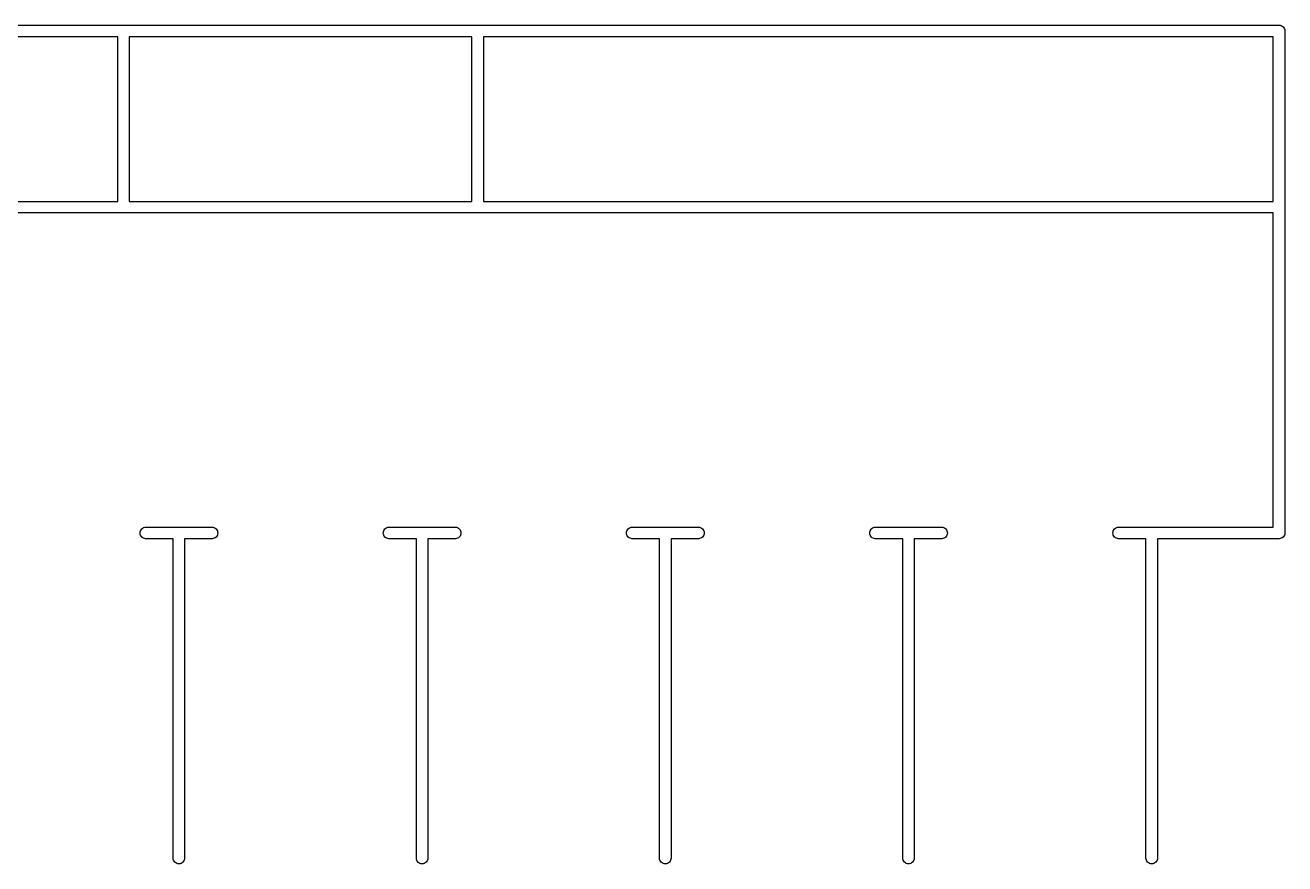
# Model space of a CAD drawing. Extents: x 79.2 to 140.3, y -94.5 to -17.5.
# Drawn here: x 108.63 to 121.79, y -37.6 to -28.85 of the extents above; entities that cross this region are included whole.
import ezdxf

# ---------------------------------------------------------------- set-up
doc = ezdxf.new("R2010")
doc.units = 0
doc.header["$MEASUREMENT"] = 0
doc.layers.add('BLACK', color=7, linetype='CONTINUOUS')

msp = doc.modelspace()

# ---------------------------------------------------------------- linework, layer by layer
at = {"layer": 'BLACK', "linetype": 'CONTINUOUS'}
for p, q in [((101.289, -28.848), (109.654, -28.848)), ((109.654, -28.848), (109.657, -28.8477)), ((109.657, -28.8477), (109.66, -28.848)), ((109.66, -28.848), (113.353, -28.848)), ((113.353, -28.848), (113.356, -28.8477)), ((113.356, -28.8477), (113.359, -28.848)), ((113.359, -28.848), (121.723, -28.848)), ((121.723, -28.848), (121.726, -28.8477)), ((121.726, -28.8477), (121.729, -28.848)), ((121.729, -28.848), (121.729, -28.848)), ((121.729, -28.848), (121.738, -28.8489)), ((121.738, -28.8489), (121.749, -28.8523)), ((121.749, -28.8523), (121.759, -28.8579)), ((121.759, -28.8579), (121.769, -28.8654)), ((121.769, -28.8654), (121.776, -28.8745)), ((121.776, -28.8745), (121.782, -28.8849)), ((121.782, -28.8849), (121.785, -28.8962)), ((121.785, -28.8962), (121.786, -28.908)), ((121.786, -28.908), (121.786, -28.9109)), ((121.786, -28.9109), (121.786, -30.7451)), ((109.597, -28.968), (101.346, -28.968)), ((109.597, -30.688), (109.597, -28.968)), ((109.717, -28.968), (109.717, -30.688)), ((113.296, -28.968), (109.717, -28.968)), ((113.296, -30.688), (113.296, -28.968)), ((113.416, -28.968), (113.416, -30.688)), ((121.666, -28.968), (113.416, -28.968)), ((121.666, -30.688), (121.666, -28.968)), ((101.346, -30.688), (109.597, -30.688)), ((109.717, -30.688), (113.296, -30.688)), ((113.416, -30.688), (121.666, -30.688)), ((121.786, -30.7451), (121.786, -30.748)), ((121.786, -30.748), (121.786, -30.7509)), ((121.786, -30.7509), (121.786, -34.1461)), ((109.654, -30.808), (101.346, -30.808)), ((109.657, -30.8083), (109.654, -30.808)), ((109.66, -30.808), (109.657, -30.8083)), ((113.353, -30.808), (109.66, -30.808)), ((113.356, -30.8083), (113.353, -30.808)), ((113.359, -30.808), (113.356, -30.8083)), ((121.666, -30.808), (113.359, -30.808)), ((121.666, -34.089), (121.666, -30.808)), ((109.831, -34.149), (109.832, -34.1372)), ((109.832, -34.1608), (109.831, -34.149)), ((109.832, -34.1372), (109.835, -34.1259)), ((109.835, -34.1721), (109.832, -34.1608)), ((109.835, -34.1259), (109.841, -34.1155)), ((109.841, -34.1825), (109.835, -34.1721)), ((109.841, -34.1155), (109.848, -34.1064)), ((109.848, -34.1916), (109.841, -34.1825)), ((109.848, -34.1064), (109.858, -34.0989)), ((109.858, -34.1991), (109.848, -34.1916)), ((109.858, -34.0989), (109.868, -34.0933)), ((109.868, -34.2047), (109.858, -34.1991)), ((109.868, -34.0933), (109.879, -34.0899)), ((109.879, -34.0899), (109.888, -34.089)), ((109.888, -34.089), (110.233, -34.089)), ((110.233, -34.089), (110.236, -34.0887)), ((110.236, -34.0887), (110.239, -34.089)), ((110.239, -34.089), (110.585, -34.089)), ((110.585, -34.089), (110.594, -34.0899)), ((110.594, -34.0899), (110.605, -34.0933)), ((110.605, -34.0933), (110.615, -34.0989)), ((110.615, -34.1991), (110.605, -34.2047)), ((110.615, -34.0989), (110.625, -34.1064)), ((110.625, -34.1916), (110.615, -34.1991)), ((110.625, -34.1064), (110.632, -34.1155)), ((110.632, -34.1825), (110.625, -34.1916)), ((110.632, -34.1155), (110.638, -34.1259)), ((110.638, -34.1721), (110.632, -34.1825)), ((110.638, -34.1259), (110.641, -34.1372)), ((110.641, -34.1608), (110.638, -34.1721)), ((110.641, -34.1372), (110.642, -34.149)), ((110.642, -34.149), (110.641, -34.1608)), ((112.371, -34.149), (112.372, -34.1372)), ((112.372, -34.1608), (112.371, -34.149)), ((112.372, -34.1372), (112.375, -34.1259)), ((112.375, -34.1721), (112.372, -34.1608)), ((112.375, -34.1259), (112.381, -34.1155)), ((112.381, -34.1825), (112.375, -34.1721)), ((112.381, -34.1155), (112.388, -34.1064)), ((112.388, -34.1916), (112.381, -34.1825)), ((112.388, -34.1064), (112.398, -34.0989)), ((112.398, -34.1991), (112.388, -34.1916)), ((112.398, -34.0989), (112.408, -34.0933)), ((112.408, -34.2047), (112.398, -34.1991)), ((112.408, -34.0933), (112.419, -34.0899)), ((112.419, -34.0899), (112.428, -34.089)), ((112.428, -34.089), (112.773, -34.089)), ((112.773, -34.089), (112.776, -34.0887)), ((112.776, -34.0887), (112.779, -34.089)), ((112.779, -34.089), (113.125, -34.089)), ((113.125, -34.089), (113.134, -34.0899)), ((113.134, -34.0899), (113.145, -34.0933)), ((113.145, -34.0933), (113.155, -34.0989)), ((113.155, -34.1991), (113.145, -34.2047)), ((113.155, -34.0989), (113.165, -34.1064)), ((113.165, -34.1916), (113.155, -34.1991)), ((113.165, -34.1064), (113.172, -34.1155)), ((113.172, -34.1825), (113.165, -34.1916)), ((113.172, -34.1155), (113.178, -34.1259)), ((113.178, -34.1721), (113.172, -34.1825)), ((113.178, -34.1259), (113.181, -34.1372)), ((113.181, -34.1608), (113.178, -34.1721)), ((113.181, -34.1372), (113.182, -34.149)), ((113.182, -34.149), (113.181, -34.1608)), ((114.911, -34.149), (114.912, -34.1372)), ((114.912, -34.1608), (114.911, -34.149)), ((114.912, -34.1372), (114.915, -34.1259)), ((114.915, -34.1721), (114.912, -34.1608)), ((114.915, -34.1259), (114.921, -34.1155)), ((114.921, -34.1825), (114.915, -34.1721)), ((114.921, -34.1155), (114.928, -34.1064)), ((114.928, -34.1916), (114.921, -34.1825)), ((114.928, -34.1064), (114.938, -34.0989)), ((114.938, -34.1991), (114.928, -34.1916)), ((114.938, -34.0989), (114.948, -34.0933)), ((114.948, -34.2047), (114.938, -34.1991)), ((114.948, -34.0933), (114.959, -34.0899)), ((114.959, -34.0899), (114.968, -34.089)), ((114.968, -34.089), (115.313, -34.089)), ((115.313, -34.089), (115.316, -34.0887)), ((115.316, -34.0887), (115.319, -34.089)), ((115.319, -34.089), (115.665, -34.089)), ((115.665, -34.089), (115.674, -34.0899)), ((115.674, -34.0899), (115.685, -34.0933)), ((115.685, -34.0933), (115.695, -34.0989)), ((115.695, -34.1991), (115.685, -34.2047)), ((115.695, -34.0989), (115.705, -34.1064)), ((115.705, -34.1916), (115.695, -34.1991)), ((115.705, -34.1064), (115.712, -34.1155)), ((115.712, -34.1825), (115.705, -34.1916)), ((115.712, -34.1155), (115.718, -34.1259)), ((115.718, -34.1721), (115.712, -34.1825)), ((115.718, -34.1259), (115.721, -34.1372)), ((115.721, -34.1608), (115.718, -34.1721)), ((115.721, -34.1372), (115.722, -34.149)), ((115.722, -34.149), (115.721, -34.1608)), ((117.451, -34.149), (117.452, -34.1372)), ((117.452, -34.1608), (117.451, -34.149)), ((117.452, -34.1372), (117.455, -34.1259)), ((117.455, -34.1721), (117.452, -34.1608)), ((117.455, -34.1259), (117.461, -34.1155)), ((117.461, -34.1825), (117.455, -34.1721)), ((117.461, -34.1155), (117.468, -34.1064)), ((117.468, -34.1916), (117.461, -34.1825)), ((117.468, -34.1064), (117.478, -34.0989)), ((117.478, -34.1991), (117.468, -34.1916)), ((117.478, -34.0989), (117.488, -34.0933)), ((117.488, -34.2047), (117.478, -34.1991)), ((117.488, -34.0933), (117.499, -34.0899)), ((117.499, -34.0899), (117.508, -34.089)), ((117.508, -34.089), (117.853, -34.089)), ((117.853, -34.089), (117.856, -34.0887)), ((117.856, -34.0887), (117.859, -34.089)), ((117.859, -34.089), (118.205, -34.089)), ((118.205, -34.089), (118.214, -34.0899)), ((118.214, -34.0899), (118.225, -34.0933)), ((118.225, -34.0933), (118.235, -34.0989)), ((118.235, -34.1991), (118.225, -34.2047)), ((118.235, -34.0989), (118.245, -34.1064)), ((118.245, -34.1916), (118.235, -34.1991)), ((118.245, -34.1064), (118.252, -34.1155)), ((118.252, -34.1825), (118.245, -34.1916)), ((118.252, -34.1155), (118.258, -34.1259)), ((118.258, -34.1721), (118.252, -34.1825)), ((118.258, -34.1259), (118.261, -34.1372)), ((118.261, -34.1608), (118.258, -34.1721)), ((118.261, -34.1372), (118.262, -34.149)), ((118.262, -34.149), (118.261, -34.1608)), ((119.991, -34.149), (119.992, -34.1372)), ((119.992, -34.1608), (119.991, -34.149)), ((119.992, -34.1372), (119.995, -34.1259)), ((119.995, -34.1721), (119.992, -34.1608)), ((119.995, -34.1259), (120.001, -34.1155)), ((120.001, -34.1825), (119.995, -34.1721)), ((120.001, -34.1155), (120.008, -34.1064)), ((120.008, -34.1916), (120.001, -34.1825)), ((120.008, -34.1064), (120.018, -34.0989)), ((120.018, -34.1991), (120.008, -34.1916)), ((120.018, -34.0989), (120.028, -34.0933)), ((120.028, -34.2047), (120.018, -34.1991)), ((120.028, -34.0933), (120.039, -34.0899)), ((120.039, -34.0899), (120.048, -34.089)), ((120.048, -34.089), (120.393, -34.089)), ((120.393, -34.089), (120.396, -34.0887)), ((120.396, -34.0887), (120.399, -34.089)), ((120.399, -34.089), (121.666, -34.089)), ((121.759, -34.1991), (121.749, -34.2047)), ((121.769, -34.1916), (121.759, -34.1991)), ((121.776, -34.1825), (121.769, -34.1916)), ((121.782, -34.1721), (121.776, -34.1825)), ((121.785, -34.1608), (121.782, -34.1721)), ((121.786, -34.149), (121.785, -34.1608)), ((121.786, -34.1461), (121.786, -34.149)), ((109.879, -34.2081), (109.868, -34.2047)), ((109.888, -34.209), (109.879, -34.2081)), ((110.176, -34.209), (109.888, -34.209)), ((110.176, -37.5459), (110.176, -34.209)), ((110.585, -34.209), (110.296, -34.209)), ((110.296, -34.209), (110.296, -37.5459)), ((110.594, -34.2081), (110.585, -34.209)), ((110.605, -34.2047), (110.594, -34.2081)), ((112.419, -34.2081), (112.408, -34.2047)), ((112.428, -34.209), (112.419, -34.2081)), ((112.716, -34.209), (112.428, -34.209)), ((112.716, -37.5459), (112.716, -34.209)), ((113.125, -34.209), (112.836, -34.209)), ((112.836, -34.209), (112.836, -37.5459)), ((113.134, -34.2081), (113.125, -34.209)), ((113.145, -34.2047), (113.134, -34.2081)), ((114.959, -34.2081), (114.948, -34.2047)), ((114.968, -34.209), (114.959, -34.2081)), ((115.256, -34.209), (114.968, -34.209)), ((115.256, -37.5459), (115.256, -34.209)), ((115.665, -34.209), (115.376, -34.209)), ((115.376, -34.209), (115.376, -37.5459)), ((115.674, -34.2081), (115.665, -34.209)), ((115.685, -34.2047), (115.674, -34.2081)), ((117.499, -34.2081), (117.488, -34.2047)), ((117.508, -34.209), (117.499, -34.2081)), ((117.796, -34.209), (117.508, -34.209)), ((117.796, -37.5459), (117.796, -34.209)), ((118.205, -34.209), (117.916, -34.209)), ((117.916, -34.209), (117.916, -37.5459)), ((118.214, -34.2081), (118.205, -34.209)), ((118.225, -34.2047), (118.214, -34.2081)), ((120.039, -34.2081), (120.028, -34.2047)), ((120.048, -34.209), (120.039, -34.2081)), ((120.336, -34.209), (120.048, -34.209)), ((120.336, -37.5459), (120.336, -34.209)), ((121.723, -34.209), (120.456, -34.209)), ((120.456, -34.209), (120.456, -37.5459)), ((121.726, -34.2093), (121.723, -34.209)), ((121.736, -34.2083), (121.726, -34.2093)), ((121.738, -34.2081), (121.736, -34.2083)), ((121.749, -34.2047), (121.738, -34.2081)), ((110.177, -37.5548), (110.176, -37.5459)), ((110.18, -37.5661), (110.177, -37.5548)), ((110.186, -37.5765), (110.18, -37.5661)), ((110.193, -37.5856), (110.186, -37.5765)), ((110.203, -37.5931), (110.193, -37.5856)), ((110.213, -37.5987), (110.203, -37.5931)), ((110.224, -37.6021), (110.213, -37.5987)), ((110.236, -37.6033), (110.224, -37.6021)), ((110.248, -37.6021), (110.236, -37.6033)), ((110.259, -37.5987), (110.248, -37.6021)), ((110.269, -37.5931), (110.259, -37.5987)), ((110.279, -37.5856), (110.269, -37.5931)), ((110.286, -37.5765), (110.279, -37.5856)), ((110.292, -37.5661), (110.286, -37.5765)), ((110.295, -37.5548), (110.292, -37.5661)), ((110.296, -37.5459), (110.295, -37.5548)), ((112.717, -37.5548), (112.716, -37.5459)), ((112.72, -37.5661), (112.717, -37.5548)), ((112.726, -37.5765), (112.72, -37.5661)), ((112.733, -37.5856), (112.726, -37.5765)), ((112.743, -37.5931), (112.733, -37.5856)), ((112.753, -37.5987), (112.743, -37.5931)), ((112.764, -37.6021), (112.753, -37.5987)), ((112.776, -37.6033), (112.764, -37.6021)), ((112.788, -37.6021), (112.776, -37.6033)), ((112.799, -37.5987), (112.788, -37.6021)), ((112.809, -37.5931), (112.799, -37.5987)), ((112.819, -37.5856), (112.809, -37.5931)), ((112.826, -37.5765), (112.819, -37.5856)), ((112.832, -37.5661), (112.826, -37.5765)), ((112.835, -37.5548), (112.832, -37.5661)), ((112.836, -37.5459), (112.835, -37.5548)), ((115.257, -37.5548), (115.256, -37.5459)), ((115.26, -37.5661), (115.257, -37.5548)), ((115.266, -37.5765), (115.26, -37.5661)), ((115.273, -37.5856), (115.266, -37.5765)), ((115.283, -37.5931), (115.273, -37.5856)), ((115.293, -37.5987), (115.283, -37.5931)), ((115.304, -37.6021), (115.293, -37.5987)), ((115.316, -37.6033), (115.304, -37.6021)), ((115.328, -37.6021), (115.316, -37.6033)), ((115.339, -37.5987), (115.328, -37.6021)), ((115.349, -37.5931), (115.339, -37.5987)), ((115.359, -37.5856), (115.349, -37.5931)), ((115.366, -37.5765), (115.359, -37.5856)), ((115.372, -37.5661), (115.366, -37.5765)), ((115.375, -37.5548), (115.372, -37.5661)), ((115.376, -37.5459), (115.375, -37.5548)), ((117.797, -37.5548), (117.796, -37.5459)), ((117.8, -37.5661), (117.797, -37.5548)), ((117.806, -37.5765), (117.8, -37.5661)), ((117.813, -37.5856), (117.806, -37.5765)), ((117.823, -37.5931), (117.813, -37.5856)), ((117.833, -37.5987), (117.823, -37.5931)), ((117.844, -37.6021), (117.833, -37.5987)), ((117.856, -37.6033), (117.844, -37.6021)), ((117.868, -37.6021), (117.856, -37.6033)), ((117.879, -37.5987), (117.868, -37.6021)), ((117.889, -37.5931), (117.879, -37.5987)), ((117.899, -37.5856), (117.889, -37.5931)), ((117.906, -37.5765), (117.899, -37.5856)), ((117.912, -37.5661), (117.906, -37.5765)), ((117.915, -37.5548), (117.912, -37.5661)), ((117.916, -37.5459), (117.915, -37.5548)), ((120.337, -37.5548), (120.336, -37.5459)), ((120.34, -37.5661), (120.337, -37.5548)), ((120.346, -37.5765), (120.34, -37.5661)), ((120.353, -37.5856), (120.346, -37.5765)), ((120.363, -37.5931), (120.353, -37.5856)), ((120.373, -37.5987), (120.363, -37.5931)), ((120.384, -37.6021), (120.373, -37.5987)), ((120.396, -37.6033), (120.384, -37.6021)), ((120.408, -37.6021), (120.396, -37.6033)), ((120.419, -37.5987), (120.408, -37.6021)), ((120.429, -37.5931), (120.419, -37.5987)), ((120.439, -37.5856), (120.429, -37.5931)), ((120.446, -37.5765), (120.439, -37.5856)), ((120.452, -37.5661), (120.446, -37.5765)), ((120.455, -37.5548), (120.452, -37.5661)), ((120.456, -37.5459), (120.455, -37.5548))]:
    msp.add_line(p, q, dxfattribs=at)

doc.saveas('drawing.dxf')
